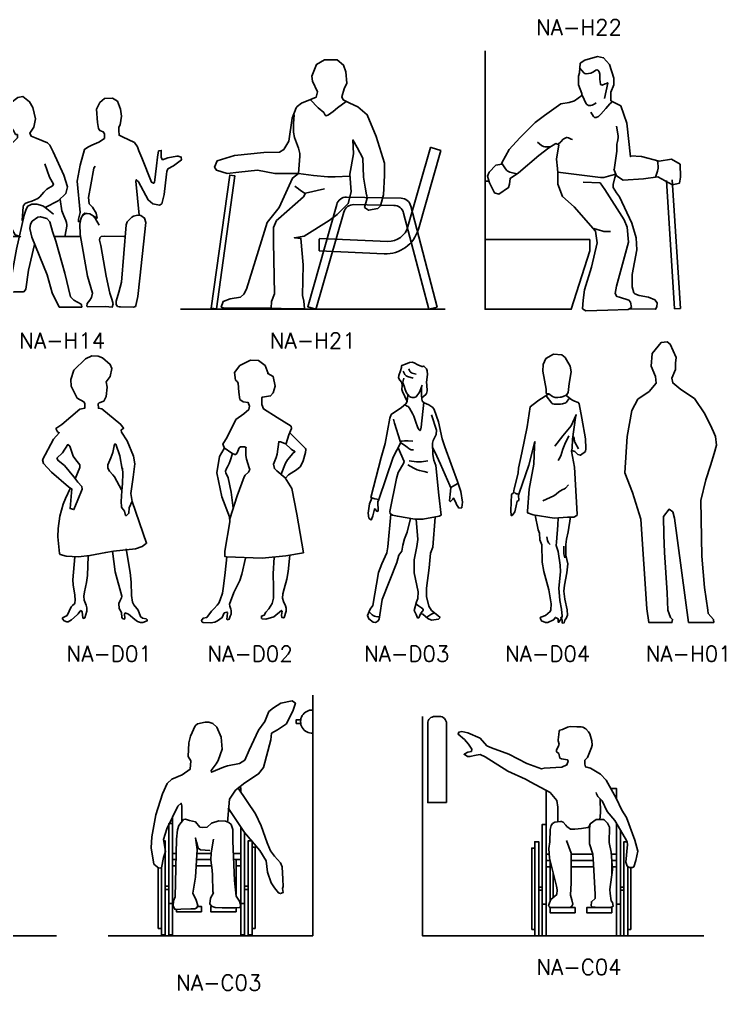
# Model space of a CAD drawing. Extents: x -0.3 to 13.3, y -0.3 to 14.1.
# Drawn here: x 3.83 to 8.34, y -0.35 to 5.85 of the extents above; entities that cross this region are included whole.
import ezdxf
from ezdxf.enums import TextEntityAlignment as Align

# ---------------------------------------------------------------- set-up
doc = ezdxf.new("R2010")
doc.units = 0
doc.header["$LTSCALE"] = 0.25
doc.header["$MEASUREMENT"] = 0
doc.layers.get('0').update_dxf_attribs({"linetype": 'CONTINUOUS'})
doc.styles.add('ROMANS8', font='ROMANS8.SHX')

# ---------------------------------------------------------------- blocks, each defined once
blk = doc.blocks.new('NA-H22')
for p, q in [((0, 1.65), (0, 0)), ((0.0237, 0.8171), (0, 0.8171))]:
    blk.add_line(p, q)
for points in [[(0.8226, 0.893), (0.84, 0.8519), (0.8818, 0.8228), (1.0115, 0.8321), (1.1032, 0.8455), (1.1964, 0.7934), (1.2407, 0.8045), (1.2486, 0.8432), (1.2462, 0.9254), (1.1909, 0.9585), (1.1111, 0.9451), (0.9981, 0.9751), (0.9293, 0.9783), (0.9293, 0.9728), (0.9048, 1.1869), (0.8661, 1.2976), (0.8029, 1.3307), (0.8029, 1.3853), (0.8226, 1.4327), (0.8225, 1.475), (0.795, 1.5615), (0.7563, 1.6057), (0.7178, 1.6126), (0.6377, 1.5892), (0.6077, 1.5702), (0.6022, 1.5093), (0.5966, 1.4872), (0.5966, 1.4327), (0.6188, 1.3774), (0.6188, 1.3639), (0.5721, 1.3307), (0.5366, 1.3197), (0.4844, 1.311), (0.3793, 1.2367), (0.3193, 1.1925), (0.2228, 1.0937), (0.1541, 1.0194), (0.1075, 0.9341), (0.1075, 0.9254), (0.0688, 0.9198), (0.0253, 0.875), (0.0166, 0.8487), (0.0277, 0.8076), (0.0601, 0.7436), (0.0872, 0.7352), (0.1486, 0.7768), (0.1565, 0.7989), (0.1596, 0.8345), (0.2142, 0.8708), (0.3438, 0.9807), (0.407, 1.0305), (0.4528, 1.0569), (0.4702, 1.0494), (0.4568, 0.9585), (0.4623, 0.8985), (0.4647, 0.8708), (0.4647, 0.7989), (0.4947, 0.7191), (0.569, 0.6527), (0.7041, 0.4986), (0.7152, 0.4244), (0.6796, 0.2679), (0.6346, 0.1241), (0.6274, 0.0585), (0.6219, 0.0032), (0.6432, -0.0111), (0.7839, -0.0071), (0.9135, -0.0024), (0.9348, 0.0111), (0.9293, 0.0443), (0.9182, 0.0585), (0.8574, 0.0774), (0.8416, 0.0806), (0.8314, 0.1006), (0.8392, 0.1462), (0.9159, 0.4275), (0.9071, 0.524), (0.8882, 0.5705), (0.7649, 0.7634), (0.7341, 0.8076), (0.6274, 0.81)], [(0.6022, 1.5402), (0.633, 1.507), (0.6366, 1.5041), (0.6455, 1.5019), (0.6764, 1.507), (0.6932, 1.5154), (0.7078, 1.5254), (0.7144, 1.5276), (0.7204, 1.5261), (0.7231, 1.5236), (0.7277, 1.5162), (0.7322, 1.5006), (0.7325, 1.4678), (0.7341, 1.4517), (0.7361, 1.4383), (0.7397, 1.4327), (0.7483, 1.4305), (0.7673, 1.4382), (0.7744, 1.4416), (0.783, 1.4455), (0.7839, 1.4438), (0.7618, 1.3442)], [(0.6195, 1.3655), (0.6464, 1.311), (0.65, 1.3063), (0.6531, 1.304), (0.661, 1.3013), (0.6655, 1.3008), (0.6751, 1.3012), (0.6849, 1.3033), (0.6968, 1.308), (0.7017, 1.311), (0.7096, 1.3165)], [(0.8084, 1.3228), (0.7964, 1.3106), (0.772, 1.2816), (0.7396, 1.2441), (0.7239, 1.2307), (0.7138, 1.2252), (0.7089, 1.2237), (0.7017, 1.2233), (0.6986, 1.2244), (0.6928, 1.2303), (0.6764, 1.2588)], [(0.8242, 0.8906), (0.8416, 1.0083), (0.8416, 1.0526), (0.8447, 1.0708), (0.8498, 1.095), (0.8495, 1.1071), (0.8392, 1.168)], [(0.4165, 1.0376), (0.4019, 1.0369), (0.389, 1.0363), (0.3827, 1.0365), (0.3738, 1.0384), (0.3692, 1.0403), (0.3605, 1.0456), (0.3358, 1.066)], [(0.467, 1.0526), (0.4842, 1.0695), (0.4995, 1.0848), (0.5074, 1.0908), (0.5157, 1.0949), (0.52, 1.096), (0.524, 1.0963), (0.5324, 1.0945), (0.55, 1.0864), (0.5587, 1.0826)], [(0.2047, 0.8637), (0.1841, 0.8686), (0.1658, 0.8729), (0.1572, 0.8758), (0.1454, 0.8819), (0.1399, 0.8863), (0.13, 0.8969), (0.113, 0.9218), (0.1043, 0.9341)], [(1.1016, 0.9475), (1.1035, 0.9319), (1.1058, 0.9111), (1.1055, 0.9009), (1.1016, 0.8817), (1.093, 0.8566), (1.0889, 0.844)], [(0.8353, 0.8621), (0.8026, 0.8534), (0.7592, 0.8406), (0.7373, 0.84), (0.4647, 0.874)], [(0.9254, 0.0032), (1.0889, 0), (1.0968, 0.0142), (1.0984, 0.0411), (1.085, 0.0601), (1.0431, 0.0777), (0.9832, 0.0872), (0.9554, 0.0988), (0.9491, 0.1051), (0.9388, 0.1433), (0.9395, 0.2213), (0.9693, 0.3786), (0.9657, 0.4552), (0.938, 0.5484), (0.8582, 0.7167), (0.8401, 0.7429), (0.8178, 0.7779), (0.8171, 0.7966), (0.8282, 0.84)], [(0.8282, 0.8384), (0.8353, 0.8621)], [(1.1948, 0.825), (1.247, 0.0055), (1.2098, 0.0032), (1.1577, 0.8226)], [(0.6954, 0.516), (0.7166, 0.5087), (0.745, 0.4993), (0.7594, 0.4963), (0.773, 0.4954), (0.8005, 0.4963)], [(0, 0.4441), (0.6685, 0.4441), (0.6685, 0.3722), (0.55, 0), (0, 0), (0, 0.4441)]]:
    blk.add_lwpolyline(points)
blk = doc.blocks.new('NA-D04')
for points in [[(0.045, 1.126), (0.096, 1.192), (0.149, 1.256), (0.181, 1.326), (0.177, 1.309), (0.158, 1.17), (0.156, 1.113), (0.151, 1.094), (0.171, 0.992), (0.188, 0.692), (0.186, 0.682), (0.1663, 0.6726), (0.126, 0.673), (0.041, 0.667), (-0.093, 0.688), (-0.129, 0.699), (-0.129, 0.711), (-0.119, 0.852), (-0.089, 1.011), (-0.085, 1.124), (-0.082, 1.155), (-0.121, 1.005), (-0.182, 0.826), (-0.187, 0.813), (-0.185, 0.779), (-0.195, 0.775), (-0.202, 0.745), (-0.21, 0.707), (-0.2274, 0.6827), (-0.234, 0.684), (-0.236, 0.714), (-0.231, 0.818), (-0.219, 0.828), (-0.214, 0.854), (-0.191, 0.945), (-0.189, 0.956), (-0.187, 0.986), (-0.165, 1.083), (-0.132, 1.249), (-0.125, 1.292), (-0.112, 1.377), (-0.093, 1.391), (-0.057, 1.419), (0.001, 1.455), (0.007, 1.459), (-0.009, 1.462), (-0.01, 1.489), (-0.031, 1.604), (-0.029, 1.646), (-0.012, 1.685), (0.037, 1.714), (0.091, 1.7087), (0.111, 1.692), (0.12, 1.676), (0.143, 1.636), (0.1494, 1.6002), (0.137, 1.525), (0.13, 1.468), (0.118, 1.449), (0.154, 1.421), (0.1719, 1.4139), (0.1951, 1.405), (0.201, 1.396), (0.218, 1.304), (0.241, 1.173), (0.243, 1.111), (0.241, 1.092), (0.209, 1.068), (0.192, 1.073), (0.174, 1.091), (0.154, 1.098)], [(-0.01, 1.448), (0.026, 1.4), (0.0282, 1.3978), (0.0337, 1.3951), (0.0403, 1.3941), (0.054, 1.394), (0.0812, 1.3942), (0.0948, 1.3958), (0.115, 1.402), (0.12, 1.406), (0.135, 1.428)], [(0.008, 1.46), (0.03, 1.443), (0.0408, 1.4378), (0.0485, 1.4362), (0.064, 1.436), (0.0792, 1.4378), (0.0868, 1.4394), (0.098, 1.443), (0.117, 1.451)], [(0.135, 1.192), (0.109, 1.139), (0.0971, 1.1075), (0.0831, 1.0648), (0.073, 1.045), (0.066, 1.034)], [(0.158, 1.188), (0.16, 1.188), (0.1637, 1.1871), (0.1655, 1.1856), (0.1678, 1.181), (0.169, 1.1747), (0.1698, 1.1651), (0.1703, 1.1603), (0.1718, 1.1538), (0.173, 1.151), (0.196, 1.109)], [(-0.031, 0.777), (0.039, 0.809), (0.0538, 0.8184), (0.0717, 0.8339), (0.081, 0.841), (0.0919, 0.8464), (0.1068, 0.853), (0.113, 0.858), (0.132, 0.879)], [(-0.213, 0.829), (-0.2087, 0.8265), (-0.203, 0.8233), (-0.2, 0.822), (-0.1948, 0.8207), (-0.1876, 0.8196), (-0.184, 0.819)], [(0.067, 0.668), (0.064, 0.622), (0.057, 0.512), (0.054, 0.491), (0.067, 0.454), (0.0792, 0.3667), (0.081, 0.323), (0.072, 0.219), (0.077, 0.141), (0.089, 0.086), (0.092, 0.04), (0.0885, 0.0267), (0.072, 0.003), (0.066, 0.003), (0.066, 0.024), (0.049, 0.032), (0.037, 0.017), (0, 0), (-0.0132, -0.0005), (-0.04, 0.01), (-0.0473, 0.027), (-0.044, 0.034), (-0.014, 0.045), (0.016, 0.07), (0.02, 0.081), (0.023, 0.12), (0.0067, 0.2081), (-0.0249, 0.3252), (-0.036, 0.384), (-0.037, 0.495), (-0.05, 0.527), (-0.053, 0.57), (-0.061, 0.592), (-0.08, 0.686)], [(0.145, 0.675), (0.13, 0.578), (0.119, 0.532), (0.115, 0.4978), (0.116, 0.429), (0.128, 0.374), (0.1229, 0.316), (0.1062, 0.2387), (0.102, 0.2), (0.1088, 0.1486), (0.1249, 0.0802), (0.126, 0.046), (0.118, 0.025), (0.109, 0.015), (0.105, -0.003), (0.093, -0.004), (0.093, 0.013), (0.083, 0.035)], [(-0.006, 0.546), (-0.0038, 0.5351), (-0.0006, 0.5207), (0.002, 0.514), (0.0058, 0.5081), (0.015, 0.497)], [(0.102, 0.487), (0.103, 0.455), (0.1036, 0.4376), (0.105, 0.429), (0.109, 0.413)]]:
    blk.add_lwpolyline(points)
blk = doc.blocks.new('NA-C04')
for p, q in [((0, 0), (0, 1.3591)), ((0.7896, 0.52), (0.81, 0.52)), ((0.9508, 0.52), (1.0877, 0.52)), ((1.2067, 0.52), (1.2396, 0.52)), ((1.2096, 0.3918), (1.2096, 0.48)), ((0.8347, 0.4008), (0.8347, 0.2436)), ((0.7426, 0.31), (0.7646, 0.31)), ((1.2646, 0.31), (1.2865, 0.31)), ((0.7426, 0.29), (0.7646, 0.29)), ((1.2646, 0.29), (1.2865, 0.29)), ((0.8347, 0.1807), (0.8347, 0.18)), ((1.1896, 0.18), (1.1896, 0.1801)), ((1.2096, 0.1464), (1.2096, 0.1842))]:
    blk.add_line(p, q)
for points in [[(0, 1.4), (0, 0), (1.7978, 0)], [(0.8655, 0.7276), (0.8655, 0.821), (0.8579, 0.8638), (0.8147, 0.9152), (0.6918, 0.9797), (0.658, 0.9996), (0.5455, 1.0514), (0.3999, 1.1428), (0.3687, 1.1571), (0.3426, 1.1519), (0.3036, 1.1441), (0.2889, 1.1454), (0.2658, 1.1584), (0.2906, 1.1715), (0.3127, 1.1767), (0.315, 1.1903), (0.2945, 1.2222), (0.2684, 1.2522), (0.2281, 1.286), (0.232, 1.299), (0.2513, 1.3034), (0.2906, 1.2951), (0.3687, 1.2613), (0.4116, 1.2118), (0.4403, 1.1988), (0.5522, 1.1584), (0.6671, 1.0994), (0.7608, 1.0658), (0.7781, 1.0697), (0.8902, 1.0763), (0.9222, 1.0907), (0.9298, 1.1136), (0.9271, 1.1224), (0.8871, 1.1288), (0.8764, 1.1346), (0.8707, 1.1632), (0.8554, 1.1747), (0.856, 1.1859), (0.8673, 1.2071), (0.8726, 1.2224), (0.8666, 1.2447), (0.8669, 1.251), (0.8707, 1.2854), (0.8726, 1.3064), (0.8768, 1.3123), (0.8936, 1.3178), (0.9261, 1.3318), (0.9432, 1.335), (0.9852, 1.3331), (1.0138, 1.3331), (1.0248, 1.3311), (1.0443, 1.3202), (1.0605, 1.3024), (1.0693, 1.2883), (1.0825, 1.2449), (1.0845, 1.216), (1.0806, 1.2029), (1.0539, 1.1388), (1.0367, 1.1202), (1.0367, 1.0944), (1.042, 1.0781), (1.073, 1.0705), (1.1378, 1.0312), (1.1722, 0.9934), (1.2371, 0.8789), (1.2731, 0.8026), (1.3039, 0.7548), (1.3573, 0.6107), (1.3745, 0.5401), (1.3631, 0.4809), (1.3497, 0.4409), (1.342, 0.4352), (1.323, 0.4351), (1.3077, 0.4447), (1.2993, 0.4707), (1.3093, 0.5823), (1.3077, 0.5993), (1.2946, 0.6228), (1.2276, 0.7348), (1.179, 0.7931), (1.1483, 0.861), (1.1193, 0.8887), (1.1105, 0.9056), (1.1086, 0.9151)], [(1.2025, 0.94), (1.2396, 0.94), (1.2396, 0.8731)], [(0.7896, 0.71), (0.7896, 0.9284)], [(0.9203, 0.6077), (0.9508, 0.5276), (0.9508, 0.3378), (0.9451, 0.2588), (0.9546, 0.2302), (0.9613, 0.2018), (0.9546, 0.1882), (0.9433, 0.1812), (0.8134, 0.1806), (0.8106, 0.1844), (0.806, 0.1914), (0.8106, 0.2092), (0.821, 0.2321), (0.8592, 0.2642), (0.8606, 0.2934), (0.8554, 0.3169), (0.8115, 0.4951), (0.8077, 0.5562), (0.8134, 0.6001), (0.8153, 0.6779), (0.8228, 0.7047), (0.8301, 0.7162), (0.8459, 0.7256), (0.8821, 0.7294), (0.8878, 0.7294), (0.8987, 0.7247), (0.9165, 0.7065), (0.9227, 0.6984), (0.9451, 0.6795), (0.9737, 0.6795), (1.0157, 0.6853), (1.057, 0.691), (1.0623, 0.6947), (1.0662, 0.7028), (1.0703, 0.7141), (1.11, 0.7427), (1.1306, 0.7427), (1.1337, 0.7405), (1.1375, 0.7873), (1.1353, 0.8732)], [(0.7896, 0.201), (0.7896, 0.71), (0.7646, 0.71), (0.7646, 0.201)], [(1.0703, 0.7141), (1.0665, 0.6853), (1.0665, 0.5867), (1.0875, 0.5218), (1.0932, 0.4569), (1.1021, 0.2634), (1.1021, 0.2386), (1.0792, 0.2168), (1.0785, 0.1902), (1.085, 0.1821), (1.1021, 0.1832), (1.1986, 0.1797), (1.2119, 0.1851), (1.2176, 0.1886), (1.2138, 0.2118), (1.2062, 0.2233), (1.1985, 0.2691), (1.1966, 0.2958), (1.2135, 0.4207), (1.2058, 0.5333), (1.1925, 0.5963), (1.1944, 0.6931), (1.181, 0.7179), (1.1596, 0.739), (1.1558, 0.7427), (1.11, 0.7427)], [(1.2396, 0.7147), (1.2396, 0.71)], [(1.2396, 0.201), (1.2396, 0.71), (1.2424, 0.71)], [(1.2646, 0.673), (1.2646, 0.201)], [(1.3073, 0.6), (1.2865, 0.6), (1.2865, 0), (1.3115, 0)], [(0.7426, 0.462), (0.7426, 0.5098)], [(0.8152, 0.48), (0.7896, 0.48)], [(0.8147, 0.44), (0.7896, 0.44)], [(0.8152, 0.48), (0.8147, 0.48), (0.8147, 0.2183)], [(1.0912, 0.48), (0.9508, 0.48)], [(1.094, 0.44), (0.9508, 0.44)], [(1.2396, 0.48), (1.2094, 0.48)], [(1.2396, 0.44), (1.2096, 0.44)], [(1.3115, 0.4423), (1.3115, 0.04), (1.3315, 0.04)], [(1.3115, 0), (1.3115, 0.4423)], [(1.3315, 0.04), (1.3315, 0.4351)], [(0.7896, 0.201), (0.7896, 0), (0.7646, 0), (0.7646, 0.201), (0.7896, 0.201)], [(1.2396, 0.201), (1.2396, 0), (1.2646, 0), (1.2646, 0.201), (1.2396, 0.201)], [(0.8147, 0.1806), (0.8147, 0.1464), (0.9747, 0.1464)], [(0.8147, 0.18), (0.9747, 0.18), (0.9747, 0.1464)], [(1.2096, 0.1464), (1.0496, 0.1464), (1.0496, 0.18), (1.2096, 0.18)]]:
    blk.add_lwpolyline(points)
blk.add_lwpolyline([(0.1538, 0.85), (0.0338, 0.85), (0.0338, 1.3547, -0.414667), (0.0788, 1.4), (0.1084, 1.4, -0.414667), (0.1538, 1.355), (0.1538, 0.85)], format="xyb")
for points in [[(0.6976, 0.04), (0.6976, 0.56), (0.7176, 0.56), (0.7176, 0.04)], [(0.7176, 0), (0.7176, 0.6), (0.7426, 0.6), (0.7426, 0)]]:
    blk.add_lwpolyline(points, close=True)
blk = doc.blocks.new('NA-C02')
for p, q in [((0, 0), (0, 1.5878)), ((0.0286, 1.1928), (0, 1.1928)), ((0.0286, 1.1546), (0, 1.1546)), ((0.5401, 0.52), (0.5605, 0.52)), ((0.7014, 0.52), (0.8382, 0.52)), ((0.9573, 0.52), (0.9901, 0.52)), ((0.9601, 0.3918), (0.9601, 0.48)), ((0.5853, 0.4008), (0.5853, 0.2436)), ((0.4932, 0.31), (0.5151, 0.31)), ((1.0151, 0.31), (1.0371, 0.31)), ((0.4932, 0.29), (0.5151, 0.29)), ((1.0151, 0.29), (1.0371, 0.29)), ((0.5853, 0.1807), (0.5853, 0.18)), ((0.9401, 0.18), (0.9401, 0.1801)), ((0.9601, 0.1464), (0.9601, 0.1842)), ((0, 0), (1.7634, 0))]:
    blk.add_line(p, q)
for points in [[(0.606, 0.7275), (0.6021, 0.7777), (0.5833, 0.8505), (0.5834, 0.8626), (0.5866, 0.8872), (0.5843, 0.8942), (0.5766, 0.8885), (0.5198, 0.8293), (0.4753, 0.7911), (0.4378, 0.7675), (0.4089, 0.7835), (0.3978, 0.7981), (0.3694, 0.8515), (0.2899, 1.0392), (0.2789, 1.0594), (0.246, 1.0926), (0.2059, 1.0926), (0.1945, 1.106), (0.1926, 1.1171), (0.1978, 1.141), (0.1945, 1.1575), (0.1773, 1.169), (0.1162, 1.169), (0.1162, 1.1823), (0.1563, 1.1976), (0.2331, 1.2075), (0.2689, 1.1957), (0.3128, 1.148), (0.3919, 1.0085), (0.4561, 0.9096), (0.4606, 0.9059), (0.4703, 0.9086), (0.518, 0.9717), (0.5398, 1.009), (0.5633, 1.0425), (0.5792, 1.0583), (0.6082, 1.0778), (0.6346, 1.0869), (0.6728, 1.0907), (0.6804, 1.1136), (0.6776, 1.1224), (0.6377, 1.1288), (0.627, 1.1346), (0.6212, 1.1632), (0.606, 1.1747), (0.6066, 1.1859), (0.6178, 1.2071), (0.6232, 1.2224), (0.6172, 1.2447), (0.6174, 1.251), (0.6212, 1.2854), (0.6232, 1.3064), (0.6273, 1.3123), (0.6441, 1.3178), (0.6767, 1.3318), (0.6938, 1.335), (0.7357, 1.3331), (0.7644, 1.3331), (0.7754, 1.3311), (0.7949, 1.3202), (0.811, 1.3024), (0.8199, 1.2883), (0.8331, 1.2449), (0.8351, 1.216), (0.8312, 1.2029), (0.8045, 1.1388), (0.7873, 1.1202), (0.7873, 1.0944), (0.7925, 1.0781), (0.8235, 1.0705), (0.8884, 1.0312), (0.9228, 0.9934), (0.9877, 0.8789), (1.0237, 0.8026), (1.0545, 0.7548), (1.1079, 0.6107), (1.1251, 0.5401), (1.1136, 0.4809), (1.1003, 0.4409), (1.0926, 0.4352), (1.0736, 0.4351), (1.0583, 0.4447), (1.0499, 0.4707), (1.0598, 0.5823), (1.0583, 0.5993), (1.0452, 0.6228), (0.9781, 0.7348), (0.9296, 0.7931), (0.8989, 0.861), (0.8699, 0.8887), (0.861, 0.9056), (0.8591, 0.9151)], [(0.953, 0.94), (0.9901, 0.94), (0.9901, 0.8731)], [(0.6708, 0.6077), (0.7014, 0.5276), (0.7014, 0.3378), (0.6957, 0.2588), (0.7052, 0.2302), (0.7118, 0.2018), (0.7052, 0.1882), (0.6939, 0.1812), (0.564, 0.1806), (0.5611, 0.1844), (0.5566, 0.1914), (0.5611, 0.2092), (0.5716, 0.2321), (0.6098, 0.2642), (0.6111, 0.2934), (0.606, 0.3169), (0.5621, 0.4951), (0.5583, 0.5562), (0.564, 0.6001), (0.5659, 0.6779), (0.5734, 0.7047), (0.5807, 0.7162), (0.5964, 0.7256), (0.6327, 0.7294), (0.6384, 0.7294), (0.6493, 0.7247), (0.667, 0.7065), (0.6733, 0.6984), (0.6957, 0.6795), (0.7243, 0.6795), (0.7663, 0.6853), (0.8075, 0.691), (0.8128, 0.6947), (0.8168, 0.7028), (0.8209, 0.7141), (0.8606, 0.7427), (0.8812, 0.7427), (0.8843, 0.7405), (0.8881, 0.7873), (0.8859, 0.8732)], [(0.5401, 0.71), (0.5401, 0.8505)], [(0.5401, 0.201), (0.5401, 0.71), (0.5151, 0.71), (0.5151, 0.201)], [(0.8209, 0.7141), (0.8171, 0.6853), (0.8171, 0.5867), (0.8381, 0.5218), (0.8438, 0.4569), (0.8527, 0.2634), (0.8527, 0.2386), (0.8298, 0.2168), (0.829, 0.1902), (0.8355, 0.1821), (0.8527, 0.1832), (0.9492, 0.1797), (0.9625, 0.1851), (0.9682, 0.1886), (0.9644, 0.2118), (0.9567, 0.2233), (0.9491, 0.2691), (0.9472, 0.2958), (0.964, 0.4207), (0.9564, 0.5333), (0.943, 0.5963), (0.9449, 0.6931), (0.9316, 0.7179), (0.9101, 0.739), (0.9064, 0.7427), (0.8606, 0.7427)], [(0.9901, 0.7147), (0.9901, 0.71)], [(0.9901, 0.201), (0.9901, 0.71), (0.993, 0.71)], [(1.0151, 0.673), (1.0151, 0.201)], [(1.0579, 0.6), (1.0371, 0.6), (1.0371, 0), (1.0621, 0)], [(0.4932, 0.462), (0.4932, 0.5098)], [(0.5658, 0.48), (0.5401, 0.48)], [(0.5653, 0.44), (0.5401, 0.44)], [(0.5658, 0.48), (0.5653, 0.48), (0.5653, 0.2183)], [(0.8418, 0.48), (0.7014, 0.48)], [(0.8446, 0.44), (0.7014, 0.44)], [(0.9901, 0.48), (0.96, 0.48)], [(0.9901, 0.44), (0.9601, 0.44)], [(1.0621, 0.4423), (1.0621, 0.04), (1.0821, 0.04)], [(1.0621, 0), (1.0621, 0.4423)], [(1.0821, 0.04), (1.0821, 0.4351)], [(0.5401, 0.201), (0.5401, 0), (0.5151, 0), (0.5151, 0.201), (0.5401, 0.201)], [(0.9901, 0.201), (0.9901, 0), (1.0151, 0), (1.0151, 0.201), (0.9901, 0.201)], [(0.5653, 0.1806), (0.5653, 0.1464), (0.7253, 0.1464)], [(0.5653, 0.18), (0.7253, 0.18), (0.7253, 0.1464)], [(0.9601, 0.1464), (0.8001, 0.1464), (0.8001, 0.18), (0.9601, 0.18)]]:
    blk.add_lwpolyline(points)
for points in [[(0.4482, 0.04), (0.4482, 0.56), (0.4682, 0.56), (0.4682, 0.04)], [(0.4682, 0), (0.4682, 0.6), (0.4932, 0.6), (0.4932, 0)]]:
    blk.add_lwpolyline(points, close=True)
blk.add_circle((0.0611, 1.1737), 0.0384)
blk = doc.blocks.new('NA-D03')
for points in [[(0.297, 1.435), (0.321, 1.456), (0.3263, 1.4623), (0.3307, 1.4781), (0.3274, 1.5157), (0.327, 1.534), (0.333, 1.583), (0.3308, 1.6076), (0.3257, 1.6193), (0.312, 1.635), (0.3071, 1.6365), (0.3003, 1.6351), (0.297, 1.635), (0.2702, 1.6458), (0.2464, 1.6578), (0.2345, 1.6613), (0.217, 1.66), (0.191, 1.65), (0.168, 1.641), (0.1659, 1.6376), (0.1662, 1.6311), (0.166, 1.628), (0.1594, 1.6059), (0.1501, 1.5766), (0.148, 1.562), (0.155, 1.547), (0.168, 1.532), (0.1709, 1.5131), (0.1691, 1.4864), (0.172, 1.474), (0.202, 1.411)], [(0.213, 1.62), (0.2162, 1.6122), (0.219, 1.6051), (0.2207, 1.602), (0.224, 1.598), (0.2272, 1.5956), (0.2346, 1.5921), (0.26, 1.585)], [(0.181, 1.559), (0.176, 1.534), (0.1765, 1.5253), (0.183, 1.508), (0.189, 1.488), (0.1979, 1.4667), (0.2042, 1.4568), (0.217, 1.443), (0.2266, 1.4376), (0.2335, 1.4362), (0.247, 1.437), (0.2596, 1.4414), (0.265, 1.446), (0.2772, 1.4631), (0.2834, 1.4747), (0.293, 1.499), (0.299, 1.516)], [(0.178, 1.605), (0.1818, 1.5958), (0.1872, 1.5838), (0.191, 1.579), (0.1954, 1.5755), (0.2057, 1.5702), (0.241, 1.559)], [(0.295, 1.5047), (0.295, 1.448), (0.299, 1.413), (0.312, 1.402), (0.342, 1.39), (0.3674, 1.3717), (0.376, 1.359), (0.4019, 1.28), (0.427, 1.1733), (0.443, 1.121), (0.525, 0.899), (0.546, 0.837), (0.5561, 0.7681), (0.552, 0.734), (0.5466, 0.729), (0.531, 0.731), (0.529, 0.739), (0.52, 0.75), (0.511, 0.771), (0.498, 0.794), (0.494, 0.788), (0.479, 0.772), (0.473, 0.777), (0.478, 0.819), (0.482, 0.859), (0.475, 0.874), (0.415, 1.011), (0.379, 1.089), (0.364, 1.117)], [(0.116, 1.297), (0.122, 1.273), (0.159, 1.158), (0.161, 1.145), (0.114, 1.056), (0.021, 0.785), (0.016, 0.77), (0.018, 0.712), (0.01, 0.709), (-0.002, 0.725), (-0.006, 0.724), (-0.017, 0.68), (-0.025, 0.657), (-0.0304, 0.6554), (-0.043, 0.667), (-0.0461, 0.6973), (-0.037, 0.758), (-0.024, 0.794), (-0.03, 0.798), (0.036, 1.054), (0.062, 1.142), (0.092, 1.304), (0.101, 1.327), (0.166, 1.373), (0.1947, 1.396), (0.202, 1.411), (0.207, 1.454)], [(0.187, 1.389), (0.202, 1.382), (0.208, 1.3784), (0.2179, 1.3684), (0.239, 1.33), (0.245, 1.3177), (0.2568, 1.2857), (0.2716, 1.2437), (0.2785, 1.2301), (0.2829, 1.226), (0.285, 1.2257), (0.288, 1.228), (0.293, 1.246), (0.31, 1.407)], [(0.359, 1.325), (0.39, 1.228), (0.3875, 1.2), (0.3688, 1.1627), (0.364, 1.144), (0.3657, 1.0726), (0.372, 1.037), (0.385, 1.003), (0.404, 0.813), (0.419, 0.686), (0.407, 0.678), (0.3036, 0.6586), (0.252, 0.659), (0.14, 0.678), (0.1085, 0.6844), (0.094, 0.695), (0.092, 0.708), (0.135, 0.919), (0.146, 0.958), (0.179, 1.016), (0.183, 1.028), (0.1446, 1.114)], [(0.159, 1.157), (0.1703, 1.1582), (0.1854, 1.1597), (0.193, 1.16), (0.2083, 1.1595), (0.239, 1.157)], [(0.161, 1.148), (0.194, 1.125), (0.2024, 1.1186), (0.2137, 1.1097), (0.2196, 1.106), (0.229, 1.1025), (0.234, 1.102), (0.243, 1.102)], [(0.334, 0.958), (0.3115, 0.9631), (0.2815, 0.9702), (0.267, 0.975), (0.2462, 0.9846), (0.206, 1.007)], [(0.215, 1.031), (0.262, 1.026), (0.284, 1.0251), (0.295, 1.026), (0.334, 1.031)], [(0.481, 0.861), (0.508, 0.876), (0.527, 0.887)], [(-0.023, 0.795), (-0.004, 0.79), (0.021, 0.785)], [(0.2242, 0.6637), (0.202, 0.577), (0.186, 0.534), (0.174, 0.493), (0.168, 0.456), (0.149, 0.43), (0.137, 0.383), (0.044, 0.147), (0.028, 0.049), (0.0233, 0.0215), (0.015, 0.008), (0, 0), (-0.0143, 0.0026), (-0.043, 0.023), (-0.0509, 0.0435), (-0.034, 0.085), (-0.017, 0.109), (0.02, 0.32), (0.0416, 0.3736), (0.0723, 0.4447), (0.08, 0.482), (0.0976, 0.6924)], [(0.3814, 0.6732), (0.367, 0.481), (0.351, 0.443), (0.344, 0.349), (0.326, 0.219), (0.327, 0.165), (0.3417, 0.1041), (0.359, 0.077), (0.399, 0.045), (0.413, 0.031), (0.4024, 0.0214), (0.358, 0.014), (0.334, 0.0245), (0.3028, 0.0521), (0.288, 0.056), (0.277, 0.03), (0.268, 0.03), (0.261, 0.051), (0.248, 0.077), (0.262, 0.132), (0.27, 0.154), (0.273, 0.196), (0.247, 0.317), (0.248, 0.399), (0.264, 0.485), (0.27, 0.53), (0.2598, 0.6589)], [(-0.043, 0.07), (-0.0307, 0.0592), (-0.0198, 0.0494), (-0.0141, 0.0451), (-0.005, 0.04), (0.0033, 0.0378), (0.0151, 0.0367), (0.021, 0.036)], [(0.256, 0.121), (0.275, 0.107), (0.2944, 0.0937), (0.3024, 0.0862), (0.3049, 0.0811), (0.3049, 0.0786), (0.303, 0.075), (0.29, 0.06)], [(0.327, 0.031), (0.3355, 0.0379), (0.347, 0.047), (0.353, 0.051), (0.3614, 0.0554), (0.379, 0.063)]]:
    blk.add_lwpolyline(points)
blk = doc.blocks.new('NA-D02')
for points in [[(0.6399, 0.4439), (0.5971, 0.6918), (0.5658, 0.8563), (0.5228, 0.9239), (0.4709, 0.9689), (0.4552, 0.9825), (0.449, 1.01), (0.4665, 1.0534), (0.4732, 1.0748), (0.4822, 1.1537), (0.4935, 1.1537), (0.5205, 1.1424), (0.5295, 1.1424), (0.5476, 1.1988), (0.5633, 1.2393), (0.5611, 1.2529), (0.4732, 1.3092), (0.3853, 1.3633), (0.3741, 1.3926), (0.3741, 1.4354), (0.3786, 1.4376), (0.4304, 1.4466), (0.4467, 1.4659), (0.4597, 1.5097), (0.4462, 1.5706), (0.4124, 1.5886), (0.4146, 1.5886), (0.3966, 1.6404), (0.3538, 1.672), (0.3019, 1.6742), (0.2343, 1.6404), (0.2005, 1.5954), (0.2073, 1.548), (0.2163, 1.539), (0.2231, 1.5278), (0.2276, 1.4714), (0.2343, 1.4241), (0.2546, 1.4083), (0.2884, 1.4038), (0.2952, 1.3813), (0.2907, 1.3588), (0.2591, 1.3317), (0.2096, 1.2957), (0.1532, 1.183), (0.1262, 1.1379), (0.1352, 1.1177), (0.1352, 1.1109), (0.1037, 1.0591), (0.0879, 0.9554), (0.1194, 0.8022), (0.169, 0.6737), (0.1713, 0.6422), (0.1375, 0.4552), (0.1375, 0.4214), (0.1487, 0.4191), (0.3763, 0.4101), (0.5273, 0.4259), (0.6399, 0.4439)], [(0.5521, 1.2123), (0.6535, 1.1109), (0.6564, 1.1037), (0.6535, 1.0861), (0.6379, 1.0314), (0.6264, 1.005), (0.6185, 0.9928), (0.5961, 0.9735), (0.5441, 0.9417), (0.525, 0.9216)], [(0.1352, 1.1154), (0.1825, 1.0816), (0.2028, 1.0726), (0.2082, 1.073), (0.2169, 1.0829), (0.2309, 1.1144), (0.2389, 1.1222), (0.2651, 1.1207), (0.2749, 1.1154), (0.2727, 1.1131), (0.2733, 1.0663), (0.2772, 1.0433), (0.2929, 0.987), (0.2974, 0.9757), (0.2905, 0.9602), (0.269, 0.9415), (0.2614, 0.9306), (0.2163, 0.8089), (0.1713, 0.6625)], [(0.5228, 1.1424), (0.5611, 1.1064), (0.5703, 1.1006), (0.5828, 1.0941), (0.5859, 1.0906), (0.5837, 1.0871), (0.5756, 1.0821), (0.5723, 1.0793), (0.5379, 1.0394), (0.525, 1.0163), (0.498, 0.9464)], [(0.187, 1.0793), (0.1735, 1.032), (0.1666, 1.015), (0.1545, 0.9935), (0.1487, 0.9825), (0.142, 0.9667), (0.1444, 0.9525), (0.156, 0.9335), (0.16, 0.9239), (0.178, 0.8315), (0.1915, 0.7301)], [(0.2704, 0.4101), (0.2479, 0.3087), (0.234, 0.2686), (0.2082, 0.2175), (0.196, 0.1915), (0.169, 0.1172), (0.1698, 0.1038), (0.1761, 0.0857), (0.178, 0.0766), (0.178, 0.0541), (0.1735, 0.0406), (0.1667, 0.0203), (0.1545, 0.0169), (0.151, 0.0203), (0.1532, 0.0383), (0.1555, 0.0631), (0.1512, 0.0666), (0.1352, 0.0608), (0.1217, 0.0315), (0.0915, 0.0096), (0.0744, 0.0023), (0.0498, -0.0029), (0, 0), (-0.009, 0.0045), (-0.0107, 0.0116), (0, 0.027), (0.0225, 0.0315), (0.0541, 0.0721), (0.0696, 0.0887), (0.0904, 0.111), (0.0991, 0.1239), (0.1093, 0.1445), (0.1231, 0.1871), (0.1309, 0.231), (0.1397, 0.32), (0.151, 0.4191)], [(0.5543, 0.4304), (0.5431, 0.3245), (0.5341, 0.2768), (0.5168, 0.2141), (0.5093, 0.1825), (0.507, 0.1555), (0.5121, 0.1341), (0.5253, 0.1063), (0.5295, 0.0924), (0.5302, 0.0723), (0.5183, 0.0315), (0.5137, 0.0289), (0.5025, 0.0315), (0.5007, 0.0462), (0.5036, 0.0723), (0.5002, 0.0766), (0.4507, 0.0361), (0.4004, 0.0205), (0.3763, 0.0225), (0.372, 0.0273), (0.3718, 0.0406), (0.3898, 0.0473), (0.4011, 0.0653), (0.4191, 0.0879), (0.4417, 0.1217), (0.4488, 0.1561), (0.4484, 0.2253), (0.4462, 0.311), (0.4529, 0.4169)]]:
    blk.add_lwpolyline(points)
blk = doc.blocks.new('NA-D01')
for points in [[(-0.447, 0.8598), (-0.4796, 0.7925), (-0.4945, 0.7561), (-0.5157, 0.6794), (-0.5259, 0.5998), (-0.527, 0.5462), (-0.5165, 0.441), (-0.5121, 0.4344), (-0.4746, 0.4241), (-0.3988, 0.4184), (-0.3227, 0.4266), (-0.2215, 0.4468), (-0.1714, 0.4561), (-0.0322, 0.4702), (0.0097, 0.4851), (0.0283, 0.4974), (0.0392, 0.5061), (-0.0542, 0.773), (-0.0608, 0.8232), (-0.0477, 0.9271), (-0.0368, 1.0118), (-0.0439, 1.0621), (-0.0846, 1.1593), (-0.1214, 1.2158), (-0.1236, 1.2288), (-0.1084, 1.2396), (-0.1258, 1.2635), (-0.2473, 1.3634), (-0.269, 1.3677), (-0.2712, 1.3959), (-0.2647, 1.4024), (-0.2343, 1.4133), (-0.2196, 1.4426), (-0.2126, 1.5023), (-0.2191, 1.537), (-0.1931, 1.5695), (-0.1824, 1.6219), (-0.1931, 1.6477), (-0.2434, 1.6893), (-0.271, 1.7006), (-0.3103, 1.7019), (-0.3514, 1.6831), (-0.4253, 1.6108), (-0.4458, 1.5513), (-0.4417, 1.5081), (-0.4036, 1.4328), (-0.3624, 1.4089), (-0.3558, 1.3981), (-0.3558, 1.3677), (-0.3884, 1.3612), (-0.5034, 1.2635), (-0.5403, 1.2375), (-0.5295, 1.2179), (-0.5186, 1.2114), (-0.5555, 1.1702), (-0.625, 1.0378), (-0.6185, 1.0139), (-0.5677, 0.9588), (-0.46, 0.8663), (-0.4383, 0.8511), (-0.4405, 0.8294), (-0.4492, 0.7274), (-0.4253, 0.7209), (-0.3993, 0.7839), (-0.3732, 0.8511), (-0.3757, 0.8671), (-0.3993, 0.8967), (-0.4253, 0.9293), (-0.4861, 1.0031), (-0.5251, 1.0335), (-0.5338, 1.0487), (-0.4991, 1.0834), (-0.4644, 1.1355), (-0.4513, 1.1246), (-0.4296, 1.0617), (-0.412, 1.038), (-0.3884, 1.0067), (-0.3884, 0.9901), (-0.4166, 0.9163)], [(-0.0542, 0.7752), (-0.0715, 0.7318), (-0.0737, 0.6971), (-0.0888, 0.6832), (-0.0954, 0.684), (-0.1019, 0.7101), (-0.1089, 0.7191), (-0.1191, 0.7312), (-0.1214, 0.7383), (-0.1227, 0.7723), (-0.1193, 0.8403), (-0.1149, 0.888), (-0.1128, 0.9517), (-0.1149, 0.9835), (-0.1171, 0.9792), (-0.1323, 1.0638), (-0.1583, 1.1376), (-0.167, 1.1376), (-0.1757, 1.0855), (-0.1894, 1.0518), (-0.2081, 1.0072), (-0.2083, 0.9857), (-0.1979, 0.9663), (-0.1762, 0.9422), (-0.167, 0.9293), (-0.1214, 0.8468)], [(-0.0911, 0.4692), (-0.065, 0.3194), (-0.06, 0.2566), (-0.0581, 0.1722), (-0.052, 0.1306), (-0.0425, 0.1118), (-0.0232, 0.0899), (-0.0151, 0.0785), (0.0001, 0.0373), (0.0125, 0.0284), (0.0351, 0.0226), (0.0435, 0.0177), (0.0435, 0.0112), (0.0157, 0.0006), (0.0006, 0), (-0.0194, 0.0069), (-0.0368, 0.0199), (-0.0759, 0.0525), (-0.0976, 0.0611), (-0.1017, 0.052), (-0.1004, 0.0276), (-0.1041, 0.0221), (-0.1128, 0.0242), (-0.1193, 0.0308), (-0.1214, 0.0633), (-0.1366, 0.0894), (-0.1388, 0.1219), (-0.1325, 0.1371), (-0.1208, 0.1572), (-0.1193, 0.1675), (-0.1627, 0.3238), (-0.1779, 0.4561)], [(-0.3341, 0.4236), (-0.3385, 0.2999), (-0.3446, 0.2554), (-0.3582, 0.1967), (-0.3624, 0.1675), (-0.3587, 0.1428), (-0.3465, 0.1101), (-0.3428, 0.0937), (-0.3429, 0.0721), (-0.3558, 0.0286), (-0.3597, 0.0259), (-0.3689, 0.0286), (-0.3732, 0.0676), (-0.3797, 0.0763), (-0.3875, 0.0706), (-0.3981, 0.0549), (-0.4036, 0.0481), (-0.4415, 0.0169), (-0.4622, 0.0047), (-0.4705, 0.0035), (-0.4882, 0.0112), (-0.4981, 0.0232), (-0.4991, 0.0286), (-0.4687, 0.0438), (-0.4427, 0.1002), (-0.4343, 0.1085), (-0.4222, 0.1193), (-0.4188, 0.1262), (-0.4165, 0.1424), (-0.4183, 0.1747), (-0.4306, 0.2393), (-0.4318, 0.2717), (-0.4188, 0.4192)]]:
    blk.add_lwpolyline(points)
blk = doc.blocks.new('NA-C03')
for p, q in [((0, 1.5366), (0, 0)), ((-0.8948, 0.5258), (-0.8721, 0.5258)), ((-0.74, 0.5258), (-0.6488, 0.5258)), ((-0.5068, 0.5258), (-0.46, 0.5258)), ((-0.49, 0.2649), (-0.49, 0.4858)), ((-0.9417, 0.3158), (-0.9198, 0.3158)), ((-0.435, 0.3158), (-0.413, 0.3158)), ((-0.9417, 0.2958), (-0.9198, 0.2958)), ((-0.435, 0.2958), (-0.413, 0.2958)), ((-0.49, 0.1523), (-0.49, 0.1793)), ((0, 0), (-1.3068, 0))]:
    blk.add_line(p, q)
for points in [[(-0.5451, 0.7225), (-0.5315, 0.8725), (-0.4945, 0.9289), (-0.4331, 0.9767), (-0.3456, 1.0329), (-0.3153, 1.0731), (-0.2686, 1.2503), (-0.2628, 1.2931), (-0.2258, 1.3146), (-0.1673, 1.3535), (-0.1245, 1.4411), (-0.1109, 1.484), (-0.1323, 1.4996), (-0.2043, 1.4859), (-0.2502, 1.4558), (-0.2806, 1.4314), (-0.3059, 1.3671), (-0.3468, 1.3126), (-0.4072, 1.1841), (-0.4345, 1.1218), (-0.4686, 1.1002), (-0.5451, 1.0853), (-0.5705, 1.077), (-0.6464, 1.0439), (-0.6482, 1.0558), (-0.6159, 1.0974), (-0.6036, 1.1179), (-0.5783, 1.1919), (-0.586, 1.2678), (-0.6122, 1.3314), (-0.6386, 1.3554), (-0.6633, 1.364), (-0.6876, 1.3632), (-0.7366, 1.3535), (-0.7503, 1.3399), (-0.7802, 1.2751), (-0.7916, 1.2307), (-0.7951, 1.1451), (-0.7795, 1.1159), (-0.7834, 1.0633), (-0.8346, 1.0267), (-0.8991, 1), (-0.9298, 0.9718), (-0.9601, 0.9068), (-1.0018, 0.7712), (-1.0286, 0.6324), (-1.0324, 0.5618), (-1.0154, 0.4577), (-0.983, 0.4307), (-0.9668, 0.4343), (-0.9522, 0.5001), (-0.9411, 0.5375), (-0.9528, 0.6135), (-0.9316, 0.6827), (-0.8627, 0.8279), (-0.8394, 0.8464), (-0.836, 0.8296), (-0.836, 0.7278)], [(-0.0779, 1.3788), (-0.1052, 1.3788), (-0.1052, 1.3554), (-0.0779, 1.3554)], [(-0.4766, 0.9428), (-0.3657, 0.779), (-0.3304, 0.7014), (-0.2923, 0.5934), (-0.2702, 0.5414), (-0.2443, 0.5079), (-0.2058, 0.4654), (-0.1962, 0.4401), (-0.1904, 0.3603), (-0.1884, 0.3155), (-0.194, 0.301), (-0.1896, 0.2759), (-0.2063, 0.2688), (-0.2193, 0.275), (-0.2452, 0.3058), (-0.2656, 0.3383), (-0.29, 0.4051), (-0.2978, 0.4791), (-0.3387, 0.5453), (-0.4361, 0.6602), (-0.5257, 0.7926), (-0.5393, 0.816)], [(-0.4728, 0.9458), (-0.46, 0.9458), (-0.46, 0.9182)], [(-0.8948, 0.7158), (-0.8948, 0.7603)], [(-0.8948, 0.2069), (-0.8948, 0.7158), (-0.9198, 0.7158), (-0.9198, 0.2069)], [(-0.635, 0.6174), (-0.6487, 0.5297), (-0.6503, 0.4826), (-0.6434, 0.4192), (-0.6409, 0.3875), (-0.6389, 0.2811), (-0.635, 0.2743), (-0.6526, 0.2392), (-0.6565, 0.2032), (-0.6467, 0.1886), (-0.6242, 0.1796), (-0.5786, 0.1789), (-0.4984, 0.1789), (-0.4653, 0.1808), (-0.4586, 0.1906), (-0.4672, 0.2217), (-0.4887, 0.2529), (-0.4994, 0.353), (-0.5101, 0.6037), (-0.5101, 0.6777), (-0.5216, 0.7094), (-0.5354, 0.7225), (-0.5568, 0.7326), (-0.5997, 0.7342), (-0.6467, 0.7186), (-0.674, 0.6933), (-0.7052, 0.6914), (-0.7211, 0.6933), (-0.7483, 0.7264), (-0.7866, 0.7367), (-0.8132, 0.7439), (-0.8249, 0.742), (-0.8549, 0.7034), (-0.8636, 0.6756), (-0.8697, 0.6174), (-0.8794, 0.249), (-0.8895, 0.2234), (-0.8905, 0.1901), (-0.8826, 0.175), (-0.8778, 0.1668), (-0.8424, 0.1691), (-0.7795, 0.1711), (-0.7531, 0.1727), (-0.7405, 0.1789), (-0.7337, 0.1934), (-0.7444, 0.2275), (-0.7658, 0.2723), (-0.7483, 0.3739), (-0.7386, 0.5511), (-0.7483, 0.6251), (-0.7425, 0.5998), (-0.7308, 0.5589), (-0.7172, 0.5492), (-0.6584, 0.5453)], [(-0.46, 0.2069), (-0.46, 0.6955)], [(-0.435, 0.6589), (-0.435, 0.2069)], [(-0.9516, 0.6058), (-0.9417, 0.6058), (-0.9417, 0.0058), (-0.9667, 0.0058)], [(-0.9417, 0.4679), (-0.9417, 0.5156)], [(-0.9667, 0.4345), (-0.9667, 0.0458), (-0.9867, 0.0458)], [(-0.9667, 0.0058), (-0.9667, 0.4345)], [(-0.8732, 0.4858), (-0.8948, 0.4858)], [(-0.8696, 0.4458), (-0.8948, 0.4458)], [(-0.6463, 0.4458), (-0.7444, 0.4458)], [(-0.6502, 0.4858), (-0.7422, 0.4858)], [(-0.46, 0.4858), (-0.5051, 0.4858)], [(-0.46, 0.4458), (-0.49, 0.4458)], [(-0.9867, 0.0458), (-0.9867, 0.4338)], [(-0.8948, 0.2069), (-0.8948, 0.0058), (-0.9198, 0.0058), (-0.9198, 0.2069), (-0.8948, 0.2069)], [(-0.46, 0.2069), (-0.46, 0.0058), (-0.435, 0.0058), (-0.435, 0.2069), (-0.46, 0.2069)], [(-0.8696, 0.1673), (-0.8696, 0.1523), (-0.7096, 0.1523)], [(-0.7373, 0.1858), (-0.7096, 0.1858), (-0.7096, 0.1523)], [(-0.49, 0.1523), (-0.65, 0.1523), (-0.65, 0.1858), (-0.6399, 0.1858)]]:
    blk.add_lwpolyline(points)
for points in [[(-0.388, 0.0058), (-0.388, 0.6058), (-0.413, 0.6058), (-0.413, 0.0058)], [(-0.368, 0.0458), (-0.368, 0.5658), (-0.388, 0.5658), (-0.388, 0.0458)]]:
    blk.add_lwpolyline(points, close=True)
blk.add_arc((-0.0039, 1.3671), 0.074, 86.96956, 273.03044)
blk = doc.blocks.new('NA-H21')
blk.add_line((-0.8457, 0), (0.8457, 0))
for points in [[(0.0739, 0.7675), (-0.0457, 0.7414), (-0.0587, 0.7174), (-0.2196, 0.5761), (-0.2326, 0.5653), (-0.2511, 0.5217), (-0.25, 0.4283), (-0.2435, 0.0978), (-0.2631, 0.05), (-0.2652, 0.0065), (-0.3305, 0.0065), (-0.5718, 0.0087), (-0.5848, 0.013), (-0.5718, 0.05), (-0.5268, 0.0658), (-0.4614, 0.077), (-0.4392, 0.0957), (-0.4239, 0.1283), (-0.3087, 0.4979), (-0.2913, 0.5544), (-0.2152, 0.6501), (-0.1304, 0.837), (-0.0913, 0.8653), (-0.2413, 0.8653), (-0.3522, 0.887), (-0.4718, 0.874), (-0.5457, 0.8653), (-0.6153, 0.887), (-0.6266, 0.9059), (-0.6109, 0.9479), (-0.5, 0.9805), (-0.3131, 1.0001), (-0.2131, 1.0023), (-0.1851, 1.0189), (-0.1535, 1.0735), (-0.1306, 1.22), (-0.1065, 1.2849), (-0.1, 1.2936), (-0.0717, 1.3153), (-0.0043, 1.3436), (0.0217, 1.3545), (0.031, 1.3875), (-0.0017, 1.4552), (-0.0065, 1.4871), (0.0239, 1.5632), (0.0739, 1.5914), (0.1565, 1.5914), (0.1957, 1.5588), (0.2109, 1.5153), (0.2174, 1.4436), (0.2, 1.4066), (0.1845, 1.3558), (0.1935, 1.3371), (0.237, 1.3153), (0.287, 1.2914), (0.3479, 1.2414), (0.4044, 1.1023), (0.4587, 0.9327), (0.4587, 0.8544), (0.4522, 0.7305), (0.4326, 0.6609), (0.4152, 0.643), (0.3568, 0.6318), (0.3305, 0.6501), (0.3479, 0.7088), (0.3457, 0.7261), (0.3435, 0.7305), (0.3348, 0.7783), (0.3239, 0.8435), (0.3196, 0.9653), (0.2826, 1.0327), (0.2565, 1.0805), (0.2609, 0.9914), (0.237, 0.8631), (0.2457, 0.7501), (0.2261, 0.674), (0.1565, 0.6044), (0.1044, 0.5653), (-0.0544, 0.4653), (-0.1174, 0.4566), (-0.0761, 0.4522), (-0.0609, 0.2826), (-0.0652, 0.087), (-0.0565, 0.0522), (-0.0522, 0.0043), (-0.1283, 0.0022), (-0.2761, 0.0065)], [(0.2131, 1.3262), (0.1587, 1.2849), (0.1304, 1.2631), (0.0997, 1.2407), (0.0848, 1.2349), (0.0792, 1.2388), (0.0733, 1.2515), (0.0696, 1.2566), (0.0348, 1.2849), (-0.0174, 1.3392)], [(-0.0913, 0.8653), (-0.0826, 0.9762), (-0.0829, 0.9937), (-0.0909, 1.028), (-0.1172, 1.0957), (-0.1239, 1.1305), (-0.1239, 1.1849), (-0.1196, 1.2414)], [(-0.6153, 0.0022), (-0.4979, 0.8522), (-0.5305, 0.8566), (-0.6479, 0.0065), (-0.6153, 0.0022)], [(-0.6153, 0.0022), (-0.4979, 0.8522), (-0.5305, 0.8566), (-0.6479, 0.0065)], [(0.2348, 0.8501), (0.1435, 0.8457), (0.097, 0.8458), (0.0043, 0.8544), (-0.0913, 0.8653)], [(-0.0478, 0.7392), (-0.0783, 0.7588), (-0.0904, 0.7677), (-0.1065, 0.7799), (-0.1152, 0.7848)]]:
    blk.add_lwpolyline(points)
for points in [[(0.0413, 0.3718), (0.4564, 0.3535, 0.345354), (0.674, 0.5109), (0.8175, 1.0131), (0.7566, 1.0327), (0.7522, 1.0327), (0.6077, 0.5275, -0.343849), (0.4783, 0.4326), (0.0457, 0.4522), (0.0413, 0.4479), (0.0413, 0.3718)], [(0.0196, 0), (-0.0326, 0.0152), (0.1527, 0.669, -0.335054), (0.2152, 0.7153), (0.5634, 0.7081, -0.339029), (0.6261, 0.6587), (0.7935, 0.013), (0.7414, 0), (0.5801, 0.6141, 0.336827), (0.5174, 0.6631), (0.2618, 0.6677, 0.344475), (0.1978, 0.6196), (0.0196, -0.0022)]]:
    blk.add_lwpolyline(points, format="xyb")
blk = doc.blocks.new('NA-H14')
for p, q in [((-0.3738, 0.4633), (-0.6252, 0.4633)), ((0.0189, 0.4633), (-0.1498, 0.4633))]:
    blk.add_line(p, q)
for points in [[(-0.2084, 0.6493), (-0.1257, 0.6924), (-0.0775, 0.7389), (-0.0654, 0.782), (-0.0894, 0.8564), (-0.1585, 1.0041), (-0.1786, 1.0467), (-0.1946, 1.0627), (-0.2652, 1.092), (-0.298, 1.104), (-0.3066, 1.123), (-0.2807, 1.1626), (-0.2704, 1.2143), (-0.2871, 1.2882), (-0.3083, 1.3245), (-0.3514, 1.3572), (-0.3824, 1.3521), (-0.4271, 1.3176), (-0.4444, 1.2832), (-0.4478, 1.2263), (-0.4375, 1.1867), (-0.4289, 1.1557), (-0.4134, 1.1454), (-0.3979, 1.1161), (-0.3858, 1.1144), (-0.3858, 1.0937), (-0.4271, 1.0524), (-0.4926, 0.9852), (-0.5425, 0.8698), (-0.6028, 0.7423), (-0.6493, 0.5925), (-0.6786, 0.5115), (-0.7199, 0.484), (-0.7268, 0.4685), (-0.7396, 0.4153), (-0.732, 0.391), (-0.7131, 0.3772), (-0.7062, 0.3738), (-0.6976, 0.3755), (-0.6803, 0.4048), (-0.6287, 0.4581), (-0.6183, 0.4823), (-0.6218, 0.4995), (-0.6028, 0.5357), (-0.5598, 0.5925), (-0.5322, 0.6872), (-0.4978, 0.7492), (-0.4581, 0.8043), (-0.4513, 0.7992), (-0.4426, 0.6941), (-0.4289, 0.589), (-0.4185, 0.5081), (-0.3996, 0.4754), (-0.3651, 0.4616)], [(0.391, 0.6011), (0.3712, 0.8169), (0.3726, 0.8264), (0.3868, 0.8139), (0.4494, 0.6973), (0.4788, 0.6734), (0.5204, 0.6645), (0.5357, 0.6734), (0.5512, 0.732), (0.5667, 0.8612), (0.5684, 0.8801), (0.5753, 0.8956), (0.6114, 0.9163), (0.6613, 0.9531), (0.6597, 0.9714), (0.6407, 0.9763), (0.6321, 0.9763), (0.5745, 0.9666), (0.5412, 0.9545), (0.5322, 0.968), (0.5325, 1.0139), (0.515, 1.011), (0.5081, 0.9697), (0.5012, 0.9163), (0.4886, 0.8085), (0.4839, 0.8036), (0.4703, 0.8104), (0.4093, 0.9669), (0.3903, 1.01), (0.3817, 1.0372), (0.3609, 1.0649), (0.2859, 1.1006), (0.2635, 1.1109), (0.2618, 1.1419), (0.2618, 1.1626), (0.2704, 1.1764), (0.279, 1.2332), (0.2721, 1.278), (0.2532, 1.3279), (0.2222, 1.3469), (0.1708, 1.3452), (0.1398, 1.3193), (0.1192, 1.278), (0.1261, 1.1919), (0.1312, 1.154), (0.1398, 1.1419), (0.1622, 1.1333), (0.1708, 1.1195), (0.1708, 1.0903), (0.134, 1.067), (0.0894, 1.0477), (0.0637, 1.0351), (0.0431, 1.0196), (0.0155, 0.9197), (-0.0034, 0.8164), (0.0155, 0.6166), (0.0034, 0.5753), (0.0034, 0.5598), (0.0138, 0.5598), (0.0207, 0.5804), (0.031, 0.6028), (0.0446, 0.6122), (0.0775, 0.6097), (0.1051, 0.5908), (0.124, 0.5822), (0.1171, 0.6132), (0.093, 0.6511), (0.0723, 0.6734), (0.0672, 0.7129), (0.0827, 0.794), (0.1029, 0.9005), (0.1098, 0.9142)], [(-0.2101, 0.9284), (-0.1808, 0.8422), (-0.155, 0.7992), (-0.1619, 0.7871), (-0.1981, 0.7665), (-0.2171, 0.7466), (-0.2419, 0.718), (-0.2566, 0.7062), (-0.2739, 0.6976), (-0.2945, 0.6906), (-0.3221, 0.6819), (-0.3359, 0.6752), (-0.3476, 0.6625), (-0.3496, 0.6545), (-0.3565, 0.5684), (-0.3496, 0.5632)], [(-0.112, 0.701), (-0.1016, 0.6287), (-0.099, 0.6174), (-0.0901, 0.5956), (-0.0766, 0.5672), (-0.0719, 0.5528), (-0.07, 0.5381), (-0.0706, 0.5305), (-0.081, 0.4719), (-0.0827, 0.4633)], [(-0.155, 0.6063), (-0.2084, 0.6493), (-0.2247, 0.6591), (-0.2618, 0.67), (-0.2945, 0.67), (-0.3186, 0.6579), (-0.3303, 0.6397), (-0.3428, 0.6011), (-0.391, 0.3841), (-0.4271, 0.1826), (-0.434, 0.1705), (-0.4737, 0.1567), (-0.4986, 0.1485), (-0.5081, 0.1395), (-0.5098, 0.1171), (-0.4986, 0.1082), (-0.4758, 0.1008), (-0.4065, 0.1102), (-0.3496, 0.1102), (-0.3421, 0.1134), (-0.3324, 0.1275), (-0.3152, 0.2497), (-0.2773, 0.4134)], [(0.3014, 0.465), (0.2928, 0.465), (0.1688, 0.4668), (0.1484, 0.4637), (0.1412, 0.4564), (0.1387, 0.4404), (0.1464, 0.4065), (0.1808, 0.2119), (0.2032, 0.1033), (0.217, 0.0637), (0.2244, 0.0353), (0.2187, 0.0126), (0.1766, 0.0176), (0.062, 0.0155), (0.0577, 0.0197), (0.0603, 0.0362), (0.0758, 0.0568), (0.0878, 0.0741), (0.093, 0.1033), (0.062, 0.2101), (0.0155, 0.4771), (0.0131, 0.5425), (0.0189, 0.5753), (0.024, 0.5879), (0.0431, 0.6063), (0.0535, 0.6103), (0.0773, 0.6084), (0.0913, 0.5994), (0.112, 0.577), (0.1361, 0.5374)], [(0.2721, 0.0155), (0.3548, 0.0121), (0.367, 0.0183), (0.3703, 0.0241), (0.382, 0.082), (0.3961, 0.1981), (0.434, 0.5529), (0.4254, 0.5822), (0.4014, 0.5985), (0.3811, 0.6006), (0.355, 0.594), (0.3445, 0.5873), (0.3152, 0.5576), (0.3083, 0.5391), (0.279, 0.1722), (0.2613, 0.1083), (0.244, 0.0505), (0.2438, 0.0293), (0.2537, 0.0172), (0.2635, 0.0155), (0.2721, 0.0155)]]:
    blk.add_lwpolyline(points)
blk.add_lwpolyline([(-0.1191, 0.0126), (-0.1636, 0.1051), (-0.1963, 0.2204), (-0.2945, 0.4599), (-0.3071, 0.5149), (-0.3031, 0.5425), (-0.2919, 0.5619), (-0.2566, 0.5873), (-0.2387, 0.5905), (-0.1989, 0.5795), (-0.1791, 0.558), (-0.1619, 0.496), (-0.1412, 0.434), (-0.0825, 0.2297), (-0.0465, 0.0792), (-0.0258, 0.0586), (0.0207, 0.0327), (0.0241, 0.0276), (0.0249, 0.0133)], close=True)
blk = doc.blocks.new('NA-H01')
blk.add_lwpolyline([(0, 0), (-0.0894, 0.6661), (-0.1008, 0.7063), (-0.1253, 0.7227), (-0.1612, 0.6768), (-0.1578, 0.5595), (-0.1553, 0.4464), (-0.1373, 0.1895), (-0.1321, 0.0791), (-0.1162, 0.0324), (-0.1029, 0.0195), (-0.1064, -0.0003), (-0.2542, -0.0007), (-0.268, 0.0876), (-0.305, 0.6598), (-0.3583, 0.8292), (-0.4084, 0.9559), (-0.3917, 1.1863), (-0.3621, 1.353), (-0.3239, 1.4248), (-0.2524, 1.4748), (-0.2076, 1.5274), (-0.2109, 1.5707), (-0.2386, 1.6362), (-0.2335, 1.7179), (-0.1765, 1.7868), (-0.1365, 1.791), (-0.1187, 1.7772), (-0.0805, 1.6921), (-0.0833, 1.6564), (-0.0838, 1.6147), (-0.1083, 1.5592), (-0.1014, 1.5297), (-0.0499, 1.4868), (0.0366, 1.4289), (0.1043, 1.3327), (0.148, 1.2402), (0.1583, 1.2171), (0.1707, 1.1865), (0.1784, 1.1324), (0.1634, 1.0784), (0.1403, 1.0013), (0.1094, 0.9114), (0.0786, 0.7778), (0.0837, 0.4233), (0.1003, 0.2238), (0.1223, 0.0791), (0.1244, 0.0583), (0.1583, 0.02), (0.1604, 0.0005)], close=True)

msp = doc.modelspace()

# ---------------------------------------------------------------- block references
at = {"color": 0}
for name, p in [('NA-H22', (6.8, 4)), ('NA-H21', (5.7, 4)), ('NA-H14', (4.2, 4)), ('NA-H01', (8.1, 2)), ('NA-D01', (4.6, 2)), ('NA-D02', (5, 2)), ('NA-D03', (6.1, 2)), ('NA-D04', (7.2, 2)), ('NA-C02', (2.3, 0)), ('NA-C03', (5.7, 0)), ('NA-C04', (6.4, 0))]:
    msp.add_blockref(name, p, dxfattribs=at)

# ---------------------------------------------------------------- texts
at = {"color": 0, "style": 'ROMANS8'}
for s, p in [('NA-H22', (7.4, 5.8)), ('NA-H14', (4.1, 3.8)), ('NA-H21', (5.7, 3.8)), ('NA-D01', (4.4, 1.8)), ('NA-D02', (5.3, 1.8)), ('NA-D03', (6.3, 1.8)), ('NA-D04', (7.2, 1.8)), ('NA-H01', (8.1, 1.8)), ('NA-C04', (7.4, -0.2)), ('NA-C03', (5.1, -0.3))]:
    msp.add_text(s, height=0.1, dxfattribs=at).set_placement(p, align=Align.MIDDLE)

doc.saveas('drawing.dxf')
